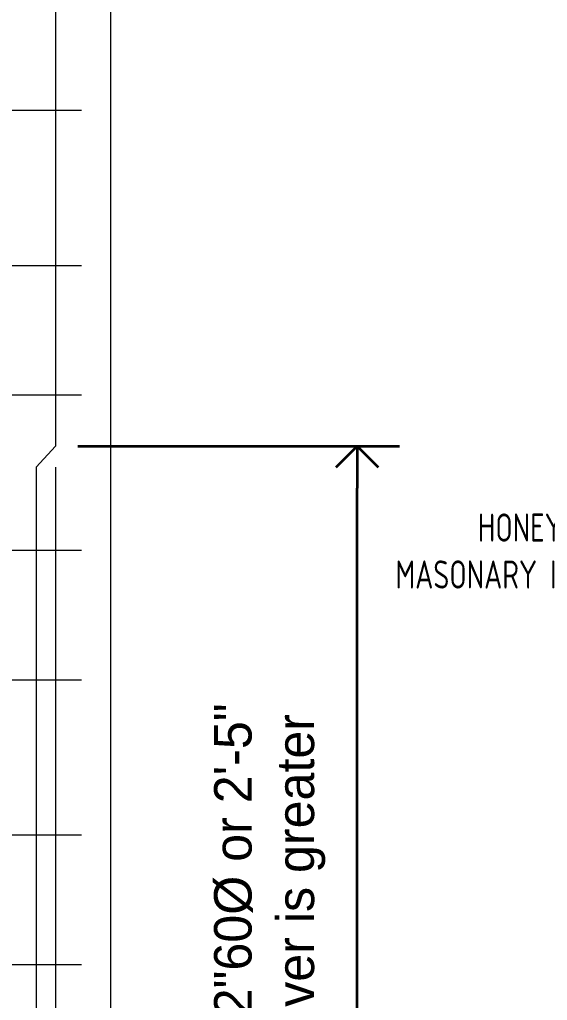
# Model space of a CAD drawing. Header units: inches. Extents: x -9998782 to 66725, y -6520505 to 8308.
# Drawn here: x -4995601 to -4995488.4, y -3258783.7 to -3258574.6 of the extents above; entities that cross this region are included whole.
import ezdxf

# ---------------------------------------------------------------- set-up
doc = ezdxf.new("R2010")
doc.units = ezdxf.units.IN
doc.header["$LTSCALE"] = 2
doc.header["$MEASUREMENT"] = 0
doc.header["$PDMODE"] = 34
doc.layers.get('0').update_dxf_attribs({"linetype": 'CONTINUOUS'})
doc.layers.get('DEFPOINTS').update_dxf_attribs({"color": 141, "linetype": 'CONTINUOUS'})
doc.layers.add('DIM', color=5, linetype='CONTINUOUS')
for name, color, linetype, lineweight in [('OUTLINE', 1, 'CONTINUOUS', 25), ('Rebars', 1, 'CONTINUOUS', 13), ('STIRRUPS', 14, 'CONTINUOUS', 18), ('tile', 21, 'CONTINUOUS', 9)]:
    doc.layers.add(name, color=color, linetype=linetype, lineweight=lineweight)
doc.styles.add('ordinary', font='times.ttf')
doc.styles.add('PRABIN', font='BKANT.TTF', dxfattribs={"height": 8})
doc.dimstyles.new("Copy of S-2'", dxfattribs={"dimscale": 96, "dimtxt": 9, "dimasz": 0.09375, "dimexe": 0.09375, "dimexo": 0.09375, "dimgap": 0.0625, "dimtad": 1, "dimdec": 0, "dimlfac": 0.25, "dimzin": 3, "dimdsep": 46, "dimlunit": 3, "dimtxsty": 'PRABIN', "dimblk": 'OPEN90', "dimcen": 0.09375, "dimdle": 0.09375, "dimclrd": 256, "dimclre": 34, "dimclrt": 256, "dimadec": 0, "dimazin": 1, "dimtfac": 1, "dimtdec": 0, "dimtix": 1, "dimtmove": 0, "dimatfit": 3, "dimldrblk": 'DOTSMALL', "dimfxl": 1, "dimtolj": 1, "dimtzin": 1, "dimarcsym": 0})

# ---------------------------------------------------------------- blocks, each defined once
blk = doc.blocks.new('HJGHG')
at = {"insert": (-170967.6351, 55506.363), "char_height": 6, "width": 136.473322, "attachment_point": 5, "style": 'ordinary'}
blk.add_mtext('{\\Fisocp3|c0;\\W0.8;HONEY COMBED BRICK \\PMASONARY IN CEMENT MOTAR (1:6)}', dxfattribs=at)
blk = doc.blocks.new('_Open90')
at = {"color": 0, "linetype": 'ByBlock', "lineweight": -2}
for p, q in [((-0.5, 0.5), (0, 0)), ((0, 0), (-1, 0)), ((0, 0), (-0.5, -0.5))]:
    blk.add_line(p, q, dxfattribs=at)
blk = doc.blocks.new('*D88')
at = {"layer": 'DEFPOINTS', "color": 0, "lineweight": 35, "transparency": 16777216}
for p in [(91107.77, -154925.31), (91176.36, -154925.31), (91107.77, -155135.3)]:
    blk.add_point(p, dxfattribs=at)
at = {"layer": 'DIM', "color": 34, "lineweight": -2, "transparency": 16777216}
for p, q in [((91116.77, -154925.31), (91185.36, -154925.31)), ((91116.77, -155135.3), (91185.36, -155135.3))]:
    blk.add_line(p, q, dxfattribs=at)
at = {"layer": 'DIM', "lineweight": -2, "transparency": 16777216}
blk.add_line((91176.36, -155126.3), (91176.36, -154934.31), dxfattribs=at)
at = {"layer": 'DIM', "lineweight": -2, "transparency": 16777216, "xscale": 9, "yscale": 9, "zscale": 9}
for p, rotation in [((91176.36, -154925.31), 90), ((91176.36, -155135.3), 270)]:
    blk.add_blockref('_Open90', p, dxfattribs=dict(at, rotation=rotation))
at = {"layer": 'DIM', "transparency": 16777216, "insert": (91157.72, -155030.31), "char_height": 8, "attachment_point": 5, "rotation": 90, "style": 'PRABIN'}
blk.add_mtext('\\A1;(Ld) 3\'-2"60%%C or 2\'-5" \\Pwhichever is greater', dxfattribs=at)
blk = doc.blocks.new('_DOTSMALL')
at = {"color": 0, "linetype": 'ByBlock', "const_width": 0.5}
blk.add_lwpolyline([(-0.0625, 0, 1), (0.0625, 0, 1)], format="xyb", close=True, dxfattribs=at)
blk = doc.blocks.new('WEDF')
at = {"layer": 'OUTLINE', "lineweight": 18, "ltscale": 0.1}
blk.add_line((91123.76, -154807.32), (91123.76, -155179.59), dxfattribs=at)
at = {"layer": 'Rebars'}
for p, q in [((91112.03, -154807.32), (91112.03, -154925.31)), ((91107.92, -154929.79), (91112.03, -154925.31)), ((91107.92, -154929.79), (91107.92, -155139.77)), ((91112.03, -154929.78), (91112.03, -155179.59))]:
    blk.add_line(p, q, dxfattribs=at)
at = {"layer": 'STIRRUPS', "ltscale": 0.1}
for p, q in [((91062.27, -154853.68), (91117.55, -154853.68)), ((91062.27, -154886.8), (91117.55, -154886.8)), ((91062.27, -154914.4), (91117.55, -154914.4)), ((91062.27, -154947.52), (91117.55, -154947.52)), ((91062.27, -154975.12), (91117.55, -154975.12)), ((91062.27, -155008.24), (91117.55, -155008.24)), ((91062.27, -155035.84), (91117.55, -155035.84))]:
    blk.add_line(p, q, dxfattribs=at)
at = {"layer": 'DIM'}
dim = blk.add_aligned_dim(p1=(91107.77, -155135.3), p2=(91107.77, -154925.31), distance=-68.59, text='(Ld) 3\'-2"60%%C or 2\'-5" \\Pwhichever is greater', dimstyle="Copy of S-2'", dxfattribs=at)
dim.commit()
dim.dimension.update_dxf_attribs({"geometry": '*D88', "text_midpoint": (91157.72, -155030.31)})

msp = doc.modelspace()

# ---------------------------------------------------------------- block references
at = {"color": 5, "lineweight": 35}
msp.add_blockref('WEDF', (-5086705.35, -3103740.22), dxfattribs=at)
at = {"layer": 'tile'}
msp.add_blockref('HJGHG', (-4824505.42, -3314194.57), dxfattribs=at)

doc.saveas('drawing.dxf')
